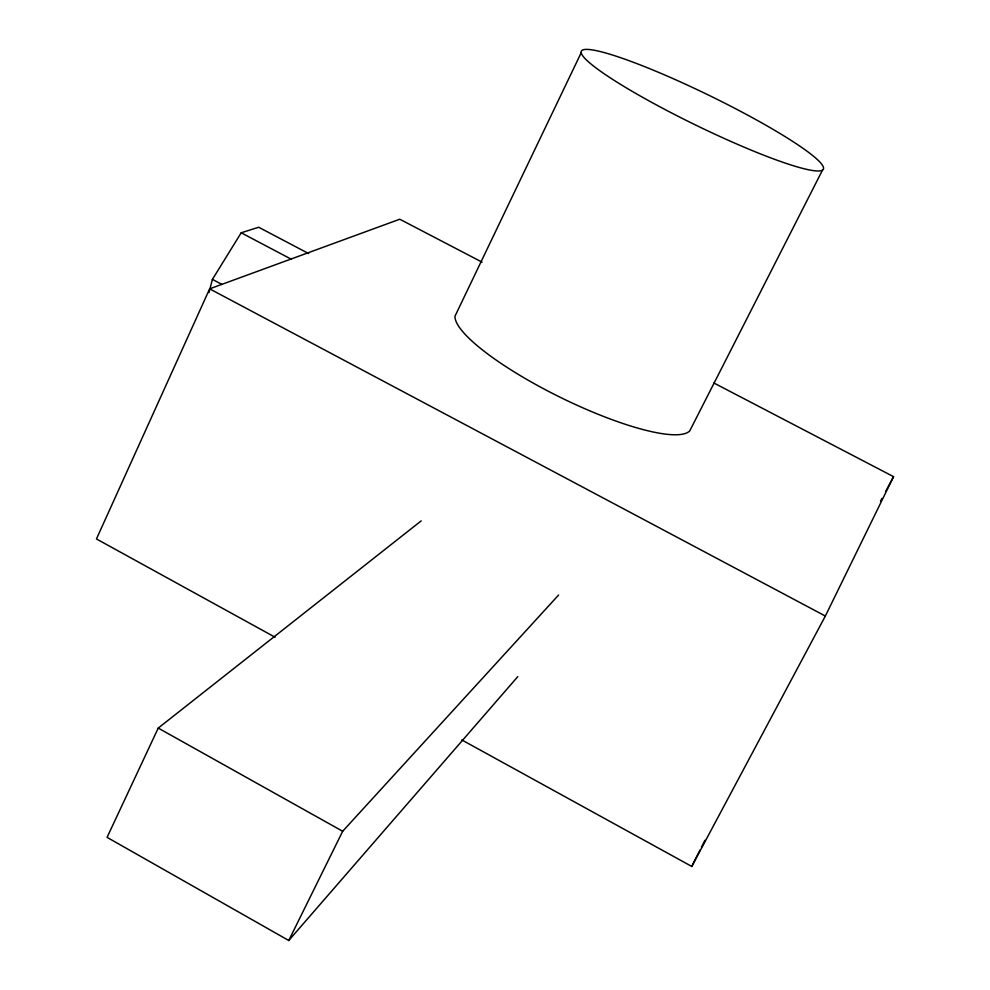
<?xml version="1.0" encoding="UTF-8"?>
<svg xmlns="http://www.w3.org/2000/svg" width="990" height="990" viewBox="0 0 990 990"><rect width="100%" height="100%" fill="white"/><g stroke="black" fill="none" stroke-linecap="round" stroke-linejoin="round"><path stroke-width="1.49" d="M208.977 292.594L212.404 279.378L241.189 232.799L258.675 227.254L308.67 253.564M482.068 262.14L399.762 219.223L209.645 288.845L96.451 538.956L275.047 637.201M421.171 520.889L158.239 728.083L107.069 837.354L288.758 940.5L517.82 676.603M581.142 52.841L454.967 316.243A131.138 29.131 26.2 0 0 562.32 398.314A131.138 29.131 26.2 0 0 689.758 430.873L822.492 170.144A134.665 16.286 26 0 0 655.491 71.07A134.665 16.286 26 0 0 628.786 89.335A134.665 16.286 26 0 0 822.492 170.144M461.773 739.914L691.787 866.448L825.351 616.04L893.549 476.66L713.864 382.982M288.758 940.5L342.676 831.266L558.583 595.052M691.787 866.448L700.066 849.927M701.452 847.18L704.905 840.3M880.506 501.138L881.966 498.416M885.58 491.609L893.549 476.66M241.189 232.799L291.406 259.269M212.404 279.378L221.946 284.439M209.645 288.845L825.351 616.04M158.239 728.083L342.676 831.266"/></g></svg>
